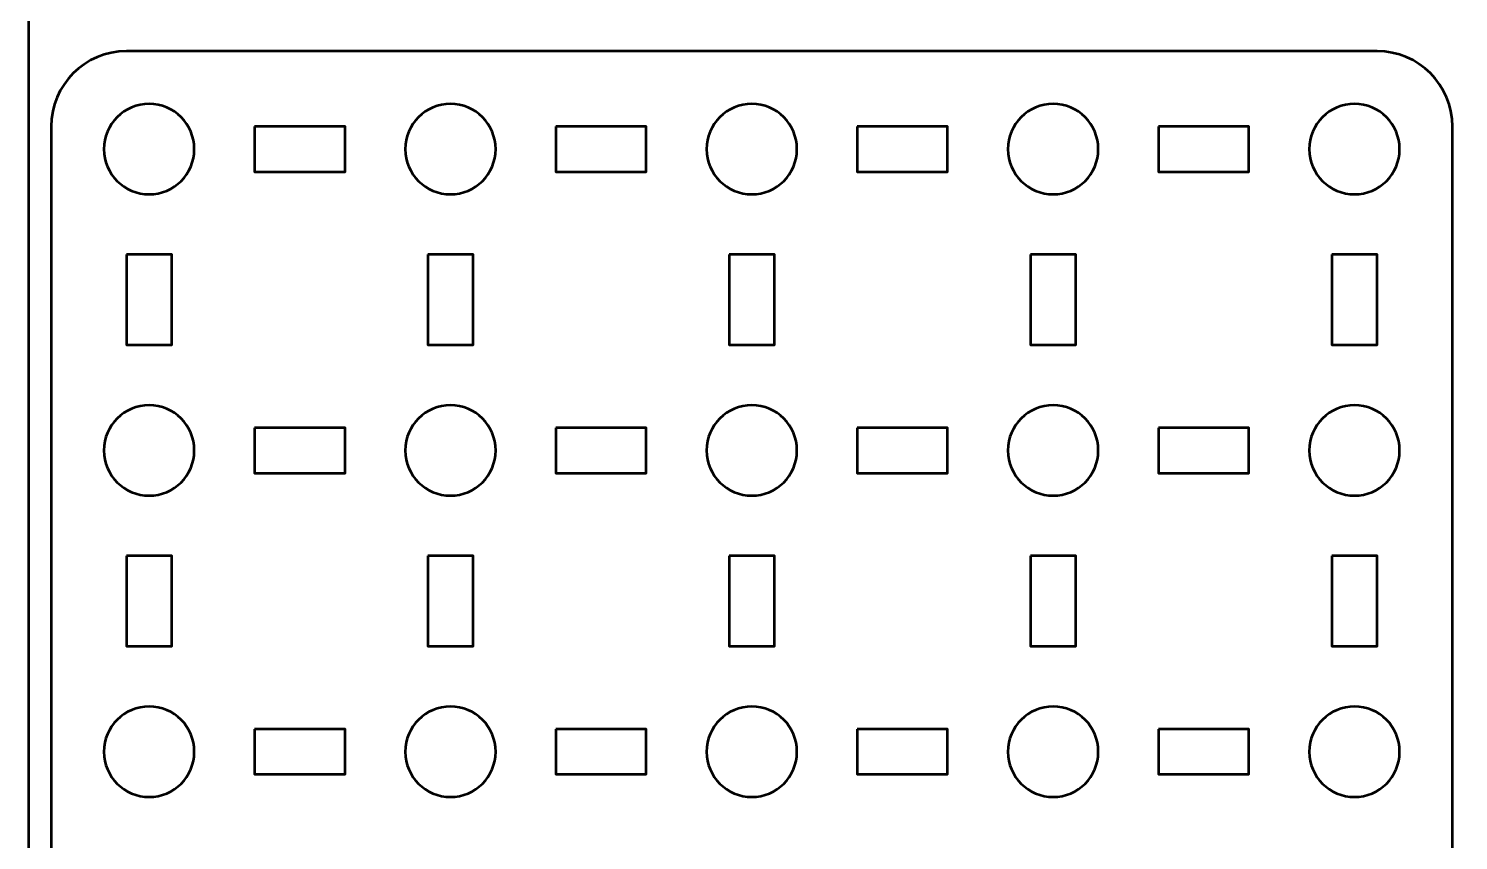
# Model space of a CAD drawing. Header units: centimetres. Extents: x -17.9 to -3.1, y -25.3 to -4.3.
# Drawn here: x -17.9 to -8.41, y -19.59 to -14.2 of the extents above; entities that cross this region are included whole.
import ezdxf

# ---------------------------------------------------------------- set-up
doc = ezdxf.new("R2010")
doc.units = ezdxf.units.CM
doc.header["$MEASUREMENT"] = 0
doc.layers.add('Layer 1', color=7, linetype='Continuous')

msp = doc.modelspace()

# ---------------------------------------------------------------- linework, layer by layer
at = {"layer": 'Layer 1', "color": 22, "lineweight": 53}
msp.add_open_spline([(-17.90003, -24.8499), (-17.90003, -24.8499), (-17.90003, -4.84994), (-17.90003, -4.84994), (-17.90003, -4.84994), (-17.90003, -4.57297), (-17.67694, -4.34998), (-17.39994, -4.34998), (-17.39994, -4.34998), (-17.39994, -4.34998), (-3.60007, -4.34998), (-3.60007, -4.34998), (-3.60007, -4.34998), (-3.32293, -4.34998), (-3.09997, -4.57297), (-3.09997, -4.84994), (-3.09997, -4.84994), (-3.09997, -4.84994), (-3.09997, -24.8499), (-3.09997, -24.8499), (-3.09997, -24.8499), (-3.09997, -25.1269), (-3.32293, -25.34999), (-3.60007, -25.34999), (-3.60007, -25.34999), (-3.60007, -25.34999), (-17.39994, -25.34999), (-17.39994, -25.34999), (-17.39994, -25.34999), (-17.67694, -25.34999), (-17.90003, -25.1269), (-17.90003, -24.8499)], degree=3, knots=[0, 0, 0, 0, 0.125, 0.125, 0.125, 0.125, 0.25, 0.25, 0.25, 0.25, 0.375, 0.375, 0.375, 0.375, 0.5, 0.5, 0.5, 0.5, 0.625, 0.625, 0.625, 0.625, 0.75, 0.75, 0.75, 0.75, 0.875, 0.875, 0.875, 0.875, 1, 1, 1, 1], dxfattribs=at)
at = {"layer": 'Layer 1', "color": 2, "lineweight": 53}
msp.add_open_spline([(-17.24993, -14.34999), (-17.24993, -14.34999), (-8.95003, -14.34999), (-8.95003, -14.34999), (-8.95003, -14.34999), (-8.67303, -14.34999), (-8.44993, -14.57309), (-8.44993, -14.85009), (-8.44993, -14.85009), (-8.44993, -14.85009), (-8.44993, -23.14999), (-8.44993, -23.14999), (-8.44993, -23.14999), (-8.44993, -23.42699), (-8.67303, -23.65009), (-8.95003, -23.65009), (-8.95003, -23.65009), (-8.95003, -23.65009), (-17.24993, -23.65009), (-17.24993, -23.65009), (-17.24993, -23.65009), (-17.52693, -23.65009), (-17.75003, -23.42699), (-17.75003, -23.14999), (-17.75003, -23.14999), (-17.75003, -23.14999), (-17.75003, -14.85009), (-17.75003, -14.85009), (-17.75003, -14.85009), (-17.75003, -14.57309), (-17.52693, -14.34999), (-17.24993, -14.34999)], degree=3, knots=[0, 0, 0, 0, 0.125, 0.125, 0.125, 0.125, 0.25, 0.25, 0.25, 0.25, 0.375, 0.375, 0.375, 0.375, 0.5, 0.5, 0.5, 0.5, 0.625, 0.625, 0.625, 0.625, 0.75, 0.75, 0.75, 0.75, 0.875, 0.875, 0.875, 0.875, 1, 1, 1, 1], dxfattribs=at)
at = {"layer": 'Layer 1', "lineweight": 53}
for points in [[(-16.8, -15.00002), (-16.8, -15.16579), (-16.93423, -15.30002), (-17.1, -15.30002), (-17.1, -15.30002), (-17.26566, -15.30002), (-17.4, -15.16579), (-17.4, -15.00002), (-17.4, -15.00002), (-17.4, -14.83436), (-17.26566, -14.70002), (-17.1, -14.70002), (-17.1, -14.70002), (-16.93423, -14.70002), (-16.8, -14.83436), (-16.8, -15.00002)], [(-14.79992, -15.00002), (-14.79992, -15.16579), (-14.9343, -15.30002), (-15.09993, -15.30002), (-15.09993, -15.30002), (-15.2657, -15.30002), (-15.39993, -15.16579), (-15.39993, -15.00002), (-15.39993, -15.00002), (-15.39993, -14.83436), (-15.2657, -14.70002), (-15.09993, -14.70002), (-15.09993, -14.70002), (-14.9343, -14.70002), (-14.79992, -14.83436), (-14.79992, -15.00002)], [(-12.8, -15.00002), (-12.8, -15.16579), (-12.93434, -15.30002), (-13.09999, -15.30002), (-13.09999, -15.30002), (-13.26562, -15.30002), (-13.4, -15.16579), (-13.4, -15.00002), (-13.4, -15.00002), (-13.4, -14.83436), (-13.26562, -14.70002), (-13.09999, -14.70002), (-13.09999, -14.70002), (-12.93434, -14.70002), (-12.8, -14.83436), (-12.8, -15.00002)], [(-10.80003, -15.00002), (-10.80003, -15.16579), (-10.93427, -15.30002), (-11.10004, -15.30002), (-11.10004, -15.30002), (-11.2657, -15.30002), (-11.40004, -15.16579), (-11.40004, -15.00002), (-11.40004, -15.00002), (-11.40004, -14.83436), (-11.2657, -14.70002), (-11.10004, -14.70002), (-11.10004, -14.70002), (-10.93427, -14.70002), (-10.80003, -14.83436), (-10.80003, -15.00002)], [(-8.79996, -15.00002), (-8.79996, -15.16579), (-8.93433, -15.30002), (-9.09996, -15.30002), (-9.09996, -15.30002), (-9.26573, -15.30002), (-9.39996, -15.16579), (-9.39996, -15.00002), (-9.39996, -15.00002), (-9.39996, -14.83436), (-9.26573, -14.70002), (-9.09996, -14.70002), (-9.09996, -14.70002), (-8.93433, -14.70002), (-8.79996, -14.83436), (-8.79996, -15.00002)], [(-16.39998, -14.85009), (-16.39998, -14.85009), (-15.79998, -14.85009), (-15.79998, -14.85009), (-15.79998, -14.85009), (-15.79998, -14.85009), (-15.79998, -15.15009), (-15.79998, -15.15009), (-15.79998, -15.15009), (-15.79998, -15.15009), (-16.39998, -15.15009), (-16.39998, -15.15009), (-16.39998, -15.15009), (-16.39998, -15.15009), (-16.39998, -14.85009), (-16.39998, -14.85009)], [(-14.40002, -14.85009), (-14.40002, -14.85009), (-13.80001, -14.85009), (-13.80001, -14.85009), (-13.80001, -14.85009), (-13.80001, -14.85009), (-13.80001, -15.15009), (-13.80001, -15.15009), (-13.80001, -15.15009), (-13.80001, -15.15009), (-14.40002, -15.15009), (-14.40002, -15.15009), (-14.40002, -15.15009), (-14.40002, -15.15009), (-14.40002, -14.85009), (-14.40002, -14.85009)], [(-12.39995, -14.85009), (-12.39995, -14.85009), (-11.79995, -14.85009), (-11.79995, -14.85009), (-11.79995, -14.85009), (-11.79995, -14.85009), (-11.79995, -15.15009), (-11.79995, -15.15009), (-11.79995, -15.15009), (-11.79995, -15.15009), (-12.39995, -15.15009), (-12.39995, -15.15009), (-12.39995, -15.15009), (-12.39995, -15.15009), (-12.39995, -14.85009), (-12.39995, -14.85009)], [(-10.39998, -14.85009), (-10.39998, -14.85009), (-9.79998, -14.85009), (-9.79998, -14.85009), (-9.79998, -14.85009), (-9.79998, -14.85009), (-9.79998, -15.15009), (-9.79998, -15.15009), (-9.79998, -15.15009), (-9.79998, -15.15009), (-10.39998, -15.15009), (-10.39998, -15.15009), (-10.39998, -15.15009), (-10.39998, -15.15009), (-10.39998, -14.85009), (-10.39998, -14.85009)], [(-17.24993, -15.70004), (-17.24993, -15.70004), (-16.94993, -15.70004), (-16.94993, -15.70004), (-16.94993, -15.70004), (-16.94993, -15.70004), (-16.94993, -16.30004), (-16.94993, -16.30004), (-16.94993, -16.30004), (-16.94993, -16.30004), (-17.24993, -16.30004), (-17.24993, -16.30004), (-17.24993, -16.30004), (-17.24993, -16.30004), (-17.24993, -15.70004), (-17.24993, -15.70004)], [(-15.25, -15.70004), (-15.25, -15.70004), (-14.95, -15.70004), (-14.95, -15.70004), (-14.95, -15.70004), (-14.95, -15.70004), (-14.95, -16.30004), (-14.95, -16.30004), (-14.95, -16.30004), (-14.95, -16.30004), (-15.25, -16.30004), (-15.25, -16.30004), (-15.25, -16.30004), (-15.25, -16.30004), (-15.25, -15.70004), (-15.25, -15.70004)], [(-13.25007, -15.70004), (-13.25007, -15.70004), (-12.95007, -15.70004), (-12.95007, -15.70004), (-12.95007, -15.70004), (-12.95007, -15.70004), (-12.95007, -16.30004), (-12.95007, -16.30004), (-12.95007, -16.30004), (-12.95007, -16.30004), (-13.25007, -16.30004), (-13.25007, -16.30004), (-13.25007, -16.30004), (-13.25007, -16.30004), (-13.25007, -15.70004), (-13.25007, -15.70004)], [(-11.24997, -15.70004), (-11.24997, -15.70004), (-10.94996, -15.70004), (-10.94996, -15.70004), (-10.94996, -15.70004), (-10.94996, -15.70004), (-10.94996, -16.30004), (-10.94996, -16.30004), (-10.94996, -16.30004), (-10.94996, -16.30004), (-11.24997, -16.30004), (-11.24997, -16.30004), (-11.24997, -16.30004), (-11.24997, -16.30004), (-11.24997, -15.70004), (-11.24997, -15.70004)], [(-9.25003, -15.70004), (-9.25003, -15.70004), (-8.95003, -15.70004), (-8.95003, -15.70004), (-8.95003, -15.70004), (-8.95003, -15.70004), (-8.95003, -16.30004), (-8.95003, -16.30004), (-8.95003, -16.30004), (-8.95003, -16.30004), (-9.25003, -16.30004), (-9.25003, -16.30004), (-9.25003, -16.30004), (-9.25003, -16.30004), (-9.25003, -15.70004), (-9.25003, -15.70004)], [(-16.8, -17.00009), (-16.8, -17.16572), (-16.93423, -17.3001), (-17.1, -17.3001), (-17.1, -17.3001), (-17.26566, -17.3001), (-17.4, -17.16572), (-17.4, -17.00009), (-17.4, -17.00009), (-17.4, -16.83432), (-17.26566, -16.70009), (-17.1, -16.70009), (-17.1, -16.70009), (-16.93423, -16.70009), (-16.8, -16.83432), (-16.8, -17.00009)], [(-14.79992, -17.00009), (-14.79992, -17.16572), (-14.9343, -17.3001), (-15.09993, -17.3001), (-15.09993, -17.3001), (-15.2657, -17.3001), (-15.39993, -17.16572), (-15.39993, -17.00009), (-15.39993, -17.00009), (-15.39993, -16.83432), (-15.2657, -16.70009), (-15.09993, -16.70009), (-15.09993, -16.70009), (-14.9343, -16.70009), (-14.79992, -16.83432), (-14.79992, -17.00009)], [(-12.8, -17.00009), (-12.8, -17.16572), (-12.93434, -17.3001), (-13.09999, -17.3001), (-13.09999, -17.3001), (-13.26562, -17.3001), (-13.4, -17.16572), (-13.4, -17.00009), (-13.4, -17.00009), (-13.4, -16.83432), (-13.26562, -16.70009), (-13.09999, -16.70009), (-13.09999, -16.70009), (-12.93434, -16.70009), (-12.8, -16.83432), (-12.8, -17.00009)], [(-10.80003, -17.00009), (-10.80003, -17.16572), (-10.93427, -17.3001), (-11.10004, -17.3001), (-11.10004, -17.3001), (-11.2657, -17.3001), (-11.40004, -17.16572), (-11.40004, -17.00009), (-11.40004, -17.00009), (-11.40004, -16.83432), (-11.2657, -16.70009), (-11.10004, -16.70009), (-11.10004, -16.70009), (-10.93427, -16.70009), (-10.80003, -16.83432), (-10.80003, -17.00009)], [(-8.79996, -17.00009), (-8.79996, -17.16572), (-8.93433, -17.3001), (-9.09996, -17.3001), (-9.09996, -17.3001), (-9.26573, -17.3001), (-9.39996, -17.16572), (-9.39996, -17.00009), (-9.39996, -17.00009), (-9.39996, -16.83432), (-9.26573, -16.70009), (-9.09996, -16.70009), (-9.09996, -16.70009), (-8.93433, -16.70009), (-8.79996, -16.83432), (-8.79996, -17.00009)], [(-16.39998, -16.85002), (-16.39998, -16.85002), (-15.79998, -16.85002), (-15.79998, -16.85002), (-15.79998, -16.85002), (-15.79998, -16.85002), (-15.79998, -17.15002), (-15.79998, -17.15002), (-15.79998, -17.15002), (-15.79998, -17.15002), (-16.39998, -17.15002), (-16.39998, -17.15002), (-16.39998, -17.15002), (-16.39998, -17.15002), (-16.39998, -16.85002), (-16.39998, -16.85002)], [(-14.40002, -16.85002), (-14.40002, -16.85002), (-13.80001, -16.85002), (-13.80001, -16.85002), (-13.80001, -16.85002), (-13.80001, -16.85002), (-13.80001, -17.15002), (-13.80001, -17.15002), (-13.80001, -17.15002), (-13.80001, -17.15002), (-14.40002, -17.15002), (-14.40002, -17.15002), (-14.40002, -17.15002), (-14.40002, -17.15002), (-14.40002, -16.85002), (-14.40002, -16.85002)], [(-12.39995, -16.85002), (-12.39995, -16.85002), (-11.79995, -16.85002), (-11.79995, -16.85002), (-11.79995, -16.85002), (-11.79995, -16.85002), (-11.79995, -17.15002), (-11.79995, -17.15002), (-11.79995, -17.15002), (-11.79995, -17.15002), (-12.39995, -17.15002), (-12.39995, -17.15002), (-12.39995, -17.15002), (-12.39995, -17.15002), (-12.39995, -16.85002), (-12.39995, -16.85002)], [(-10.39998, -16.85002), (-10.39998, -16.85002), (-9.79998, -16.85002), (-9.79998, -16.85002), (-9.79998, -16.85002), (-9.79998, -16.85002), (-9.79998, -17.15002), (-9.79998, -17.15002), (-9.79998, -17.15002), (-9.79998, -17.15002), (-10.39998, -17.15002), (-10.39998, -17.15002), (-10.39998, -17.15002), (-10.39998, -17.15002), (-10.39998, -16.85002), (-10.39998, -16.85002)], [(-17.24993, -17.7), (-17.24993, -17.7), (-16.94993, -17.7), (-16.94993, -17.7), (-16.94993, -17.7), (-16.94993, -17.7), (-16.94993, -18.30001), (-16.94993, -18.30001), (-16.94993, -18.30001), (-16.94993, -18.30001), (-17.24993, -18.30001), (-17.24993, -18.30001), (-17.24993, -18.30001), (-17.24993, -18.30001), (-17.24993, -17.7), (-17.24993, -17.7)], [(-15.25, -17.7), (-15.25, -17.7), (-14.95, -17.7), (-14.95, -17.7), (-14.95, -17.7), (-14.95, -17.7), (-14.95, -18.30001), (-14.95, -18.30001), (-14.95, -18.30001), (-14.95, -18.30001), (-15.25, -18.30001), (-15.25, -18.30001), (-15.25, -18.30001), (-15.25, -18.30001), (-15.25, -17.7), (-15.25, -17.7)], [(-13.25007, -17.7), (-13.25007, -17.7), (-12.95007, -17.7), (-12.95007, -17.7), (-12.95007, -17.7), (-12.95007, -17.7), (-12.95007, -18.30001), (-12.95007, -18.30001), (-12.95007, -18.30001), (-12.95007, -18.30001), (-13.25007, -18.30001), (-13.25007, -18.30001), (-13.25007, -18.30001), (-13.25007, -18.30001), (-13.25007, -17.7), (-13.25007, -17.7)], [(-11.24997, -17.7), (-11.24997, -17.7), (-10.94996, -17.7), (-10.94996, -17.7), (-10.94996, -17.7), (-10.94996, -17.7), (-10.94996, -18.30001), (-10.94996, -18.30001), (-10.94996, -18.30001), (-10.94996, -18.30001), (-11.24997, -18.30001), (-11.24997, -18.30001), (-11.24997, -18.30001), (-11.24997, -18.30001), (-11.24997, -17.7), (-11.24997, -17.7)], [(-9.25003, -17.7), (-9.25003, -17.7), (-8.95003, -17.7), (-8.95003, -17.7), (-8.95003, -17.7), (-8.95003, -17.7), (-8.95003, -18.30001), (-8.95003, -18.30001), (-8.95003, -18.30001), (-8.95003, -18.30001), (-9.25003, -18.30001), (-9.25003, -18.30001), (-9.25003, -18.30001), (-9.25003, -18.30001), (-9.25003, -17.7), (-9.25003, -17.7)], [(-16.8, -19.00003), (-16.8, -19.16568), (-16.93423, -19.30002), (-17.1, -19.30002), (-17.1, -19.30002), (-17.26566, -19.30002), (-17.4, -19.16568), (-17.4, -19.00003), (-17.4, -19.00003), (-17.4, -18.8344), (-17.26566, -18.70002), (-17.1, -18.70002), (-17.1, -18.70002), (-16.93423, -18.70002), (-16.8, -18.8344), (-16.8, -19.00003)], [(-14.79992, -19.00003), (-14.79992, -19.16568), (-14.9343, -19.30002), (-15.09993, -19.30002), (-15.09993, -19.30002), (-15.2657, -19.30002), (-15.39993, -19.16568), (-15.39993, -19.00003), (-15.39993, -19.00003), (-15.39993, -18.8344), (-15.2657, -18.70002), (-15.09993, -18.70002), (-15.09993, -18.70002), (-14.9343, -18.70002), (-14.79992, -18.8344), (-14.79992, -19.00003)], [(-12.8, -19.00003), (-12.8, -19.16568), (-12.93434, -19.30002), (-13.09999, -19.30002), (-13.09999, -19.30002), (-13.26562, -19.30002), (-13.4, -19.16568), (-13.4, -19.00003), (-13.4, -19.00003), (-13.4, -18.8344), (-13.26562, -18.70002), (-13.09999, -18.70002), (-13.09999, -18.70002), (-12.93434, -18.70002), (-12.8, -18.8344), (-12.8, -19.00003)], [(-10.80003, -19.00003), (-10.80003, -19.16568), (-10.93427, -19.30002), (-11.10004, -19.30002), (-11.10004, -19.30002), (-11.2657, -19.30002), (-11.40004, -19.16568), (-11.40004, -19.00003), (-11.40004, -19.00003), (-11.40004, -18.8344), (-11.2657, -18.70002), (-11.10004, -18.70002), (-11.10004, -18.70002), (-10.93427, -18.70002), (-10.80003, -18.8344), (-10.80003, -19.00003)], [(-8.79996, -19.00003), (-8.79996, -19.16568), (-8.93433, -19.30002), (-9.09996, -19.30002), (-9.09996, -19.30002), (-9.26573, -19.30002), (-9.39996, -19.16568), (-9.39996, -19.00003), (-9.39996, -19.00003), (-9.39996, -18.8344), (-9.26573, -18.70002), (-9.09996, -18.70002), (-9.09996, -18.70002), (-8.93433, -18.70002), (-8.79996, -18.8344), (-8.79996, -19.00003)], [(-16.39998, -18.84995), (-16.39998, -18.84995), (-15.79998, -18.84995), (-15.79998, -18.84995), (-15.79998, -18.84995), (-15.79998, -18.84995), (-15.79998, -19.14995), (-15.79998, -19.14995), (-15.79998, -19.14995), (-15.79998, -19.14995), (-16.39998, -19.14995), (-16.39998, -19.14995), (-16.39998, -19.14995), (-16.39998, -19.14995), (-16.39998, -18.84995), (-16.39998, -18.84995)], [(-14.40002, -18.84995), (-14.40002, -18.84995), (-13.80001, -18.84995), (-13.80001, -18.84995), (-13.80001, -18.84995), (-13.80001, -18.84995), (-13.80001, -19.14995), (-13.80001, -19.14995), (-13.80001, -19.14995), (-13.80001, -19.14995), (-14.40002, -19.14995), (-14.40002, -19.14995), (-14.40002, -19.14995), (-14.40002, -19.14995), (-14.40002, -18.84995), (-14.40002, -18.84995)], [(-12.39995, -18.84995), (-12.39995, -18.84995), (-11.79995, -18.84995), (-11.79995, -18.84995), (-11.79995, -18.84995), (-11.79995, -18.84995), (-11.79995, -19.14995), (-11.79995, -19.14995), (-11.79995, -19.14995), (-11.79995, -19.14995), (-12.39995, -19.14995), (-12.39995, -19.14995), (-12.39995, -19.14995), (-12.39995, -19.14995), (-12.39995, -18.84995), (-12.39995, -18.84995)], [(-10.39998, -18.84995), (-10.39998, -18.84995), (-9.79998, -18.84995), (-9.79998, -18.84995), (-9.79998, -18.84995), (-9.79998, -18.84995), (-9.79998, -19.14995), (-9.79998, -19.14995), (-9.79998, -19.14995), (-9.79998, -19.14995), (-10.39998, -19.14995), (-10.39998, -19.14995), (-10.39998, -19.14995), (-10.39998, -19.14995), (-10.39998, -18.84995), (-10.39998, -18.84995)]]:
    msp.add_open_spline(points, degree=3, knots=[0, 0, 0, 0, 0.25, 0.25, 0.25, 0.25, 0.5, 0.5, 0.5, 0.5, 0.75, 0.75, 0.75, 0.75, 1, 1, 1, 1], dxfattribs=at)

doc.saveas('drawing.dxf')
